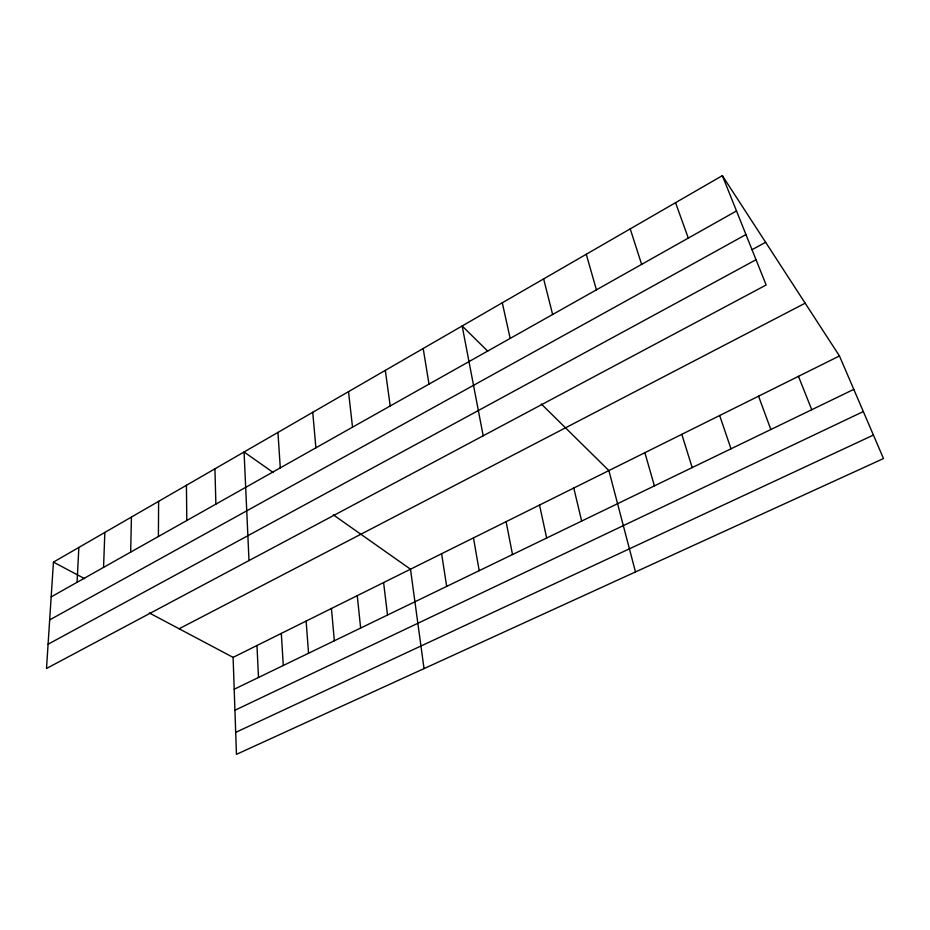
<?xml version="1.0" encoding="UTF-8"?>
<svg xmlns="http://www.w3.org/2000/svg" width="930" height="930" viewBox="0 0 930 930"><rect width="100%" height="100%" fill="white"/><g stroke="black" fill="none" stroke-linecap="round" stroke-linejoin="round"><path stroke-width="1.4" d="M158.402 536.505L158.612 501.363M130.665 552.118L131.421 517.068M103.556 567.393L104.846 532.437M77.062 582.308L78.852 547.445M53.44 562.127L46.5 668.484L766.157 284.987L722.354 175.642L53.44 562.127L84.642 578.669M51.173 596.886L736.49 210.959M49.674 619.903L745.953 234.558M751.952 249.752L765.623 242.277M48.081 644.234L756.032 259.714M179.13 628.761L805.171 303.18M233.105 657.371L839.453 355.969L883.5 458.548L236.453 754.358L233.105 657.371L149.335 612.975M234.209 689.235L853.798 389.368M234.93 710.241L863.319 411.56M235.697 732.375L873.421 435.066M273.222 472.521L244.067 451.992L248.996 560.569M333.335 514.86L410.49 569.195L424.022 668.6M487.704 351.145L462.164 325.977L483.182 435.775M541.295 403.969L608.883 470.58L635.481 571.938M722.354 175.642L839.453 355.969M798.463 376.336L811.75 409.723M758.555 396.18L770.819 429.532M675.552 202.682L688.293 238.103M719.669 415.501L730.992 448.806M630.215 228.885L641.63 264.376M681.795 434.333L692.187 467.581M644.874 452.689L654.406 485.879M586.26 254.274L596.432 289.834M543.643 278.895L552.629 314.491M573.775 488.029L581.669 521.067M502.293 302.785L510.175 338.404M539.528 505.06L546.666 538.017M506.094 521.672L512.511 554.536M473.475 537.889L479.194 570.671M423.185 348.494L429.009 384.113M441.611 553.734L446.679 586.4M385.322 370.373L390.205 405.957M383.602 582.564L387.508 615.044M348.518 391.635L352.517 427.184M357.26 595.665L360.642 628.041M331.44 608.499L334.335 640.77M312.736 412.316L315.898 447.807M306.133 621.077L308.551 653.255M277.931 432.427L280.29 467.86M281.313 633.411L283.278 665.485M256.971 645.513L258.494 677.47M214.911 468.836L215.888 504.13M186.43 485.286L186.802 520.509"/></g></svg>
